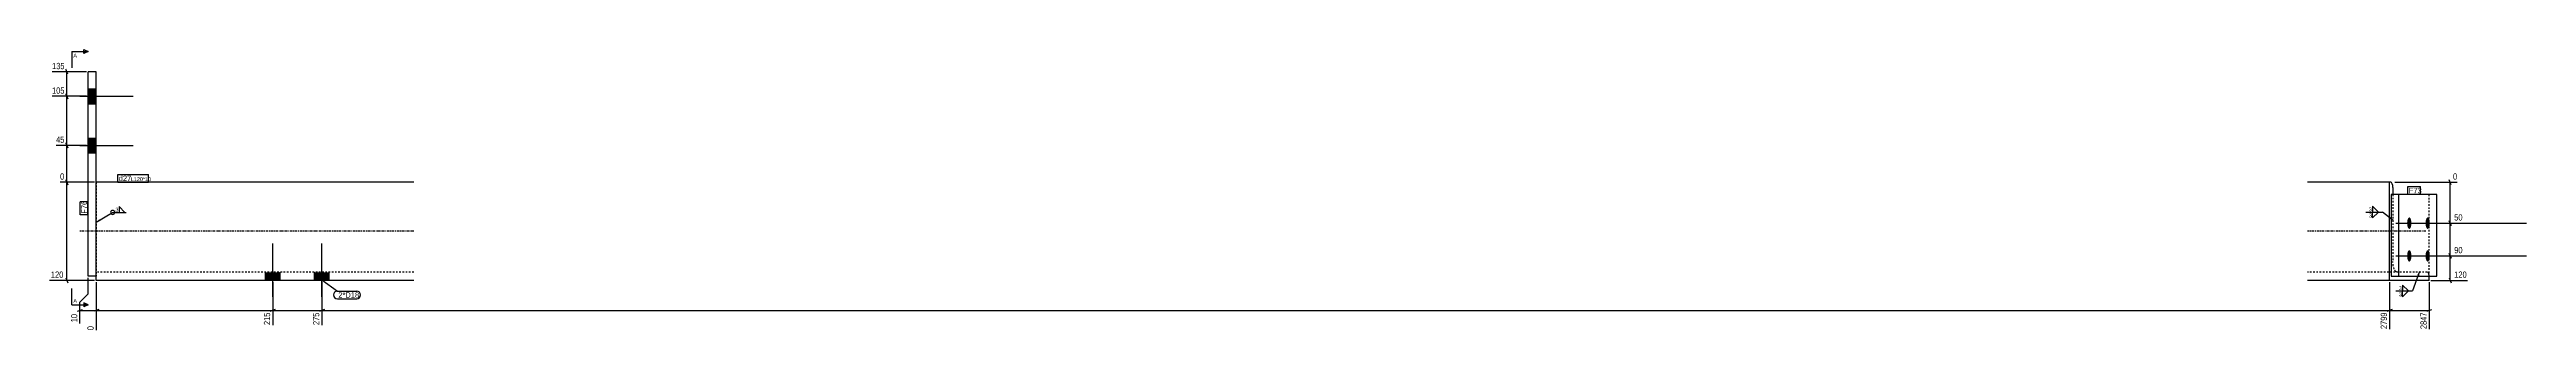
# Model space of a CAD drawing. Header units: millimetres. Extents: x 12 to 29904, y 3 to 860.
# Drawn here: x 7435 to 10458, y 3 to 348 of the extents above; entities that cross this region are included whole.
import ezdxf

# ---------------------------------------------------------------- set-up
doc = ezdxf.new("R2010")
doc.units = ezdxf.units.MM
doc.linetypes.add('DXK_LINE_DOT2', pattern=[3.9198, 1.9599, -1.9599])
doc.linetypes.add('DXK_LINE_DOT3', pattern=[5.9187, 2.979, -0.9799, 0.9799, -0.9799])
for name, color, linetype in [('MÅLSÆTNING', 7, 'Continuous'), ('STÅL', 7, 'Continuous'), ('TEKST', 7, 'Continuous')]:
    doc.layers.add(name, color=color, linetype=linetype)
doc.styles.add('Arial', font='ARIAL.TTF', dxfattribs={"height": 0.2})
doc.styles.add('Arial Narrow', font='ARIALN.TTF', dxfattribs={"height": 0.2})

msp = doc.modelspace()

# ---------------------------------------------------------------- hatches: boundary and pattern name
at = {"layer": 'STÅL', "linetype": 'Continuous'}
for points in [[(7481.8, 299.7), (7481.8, 281.7), (7491.8, 281.7), (7491.8, 299.7)], [(7481.8, 239.7), (7481.8, 221.7), (7491.8, 221.7), (7491.8, 239.7)], [(10312.1, 135.7), (10312.2, 137.1), (10312.3, 138.5), (10312.6, 139.8), (10313, 140.9), (10313.4, 141.7), (10313.9, 142.3), (10314.5, 142.6), (10315, 142.6), (10315.6, 142.3), (10316.1, 141.7), (10316.5, 140.9), (10316.9, 139.8), (10317.1, 138.5), (10317.3, 137.1), (10317.4, 135.7), (10317.3, 134.2), (10317.1, 132.8), (10316.9, 131.6), (10316.5, 130.5), (10316.1, 129.6), (10315.6, 129), (10315, 128.7), (10314.5, 128.7), (10313.9, 129), (10313.4, 129.6), (10313, 130.5), (10312.6, 131.6), (10312.3, 132.8), (10312.2, 134.2)], [(10334.6, 135.7), (10334.7, 137.1), (10334.8, 138.5), (10335.1, 139.8), (10335.5, 140.9), (10335.9, 141.7), (10336.4, 142.3), (10336.9, 142.6), (10337.5, 142.6), (10338, 142.3), (10338.5, 141.7), (10339, 140.9), (10339.3, 139.8), (10339.6, 138.5), (10339.8, 137.1), (10339.8, 135.7), (10339.8, 134.2), (10339.6, 132.8), (10339.3, 131.6), (10339, 130.5), (10338.5, 129.6), (10338, 129), (10337.5, 128.7), (10336.9, 128.7), (10336.4, 129), (10335.9, 129.6), (10335.5, 130.5), (10335.1, 131.6), (10334.8, 132.8), (10334.7, 134.2)], [(10312.1, 95.7), (10312.2, 97.1), (10312.3, 98.5), (10312.6, 99.8), (10313, 100.9), (10313.4, 101.7), (10313.9, 102.3), (10314.5, 102.6), (10315, 102.6), (10315.6, 102.3), (10316.1, 101.7), (10316.5, 100.9), (10316.9, 99.8), (10317.1, 98.5), (10317.3, 97.1), (10317.4, 95.7), (10317.3, 94.2), (10317.1, 92.8), (10316.9, 91.6), (10316.5, 90.5), (10316.1, 89.6), (10315.6, 89), (10315, 88.7), (10314.5, 88.7), (10313.9, 89), (10313.4, 89.6), (10313, 90.5), (10312.6, 91.6), (10312.3, 92.8), (10312.2, 94.2)], [(10334.6, 95.7), (10334.7, 97.1), (10334.8, 98.5), (10335.1, 99.8), (10335.5, 100.9), (10335.9, 101.7), (10336.4, 102.3), (10336.9, 102.6), (10337.5, 102.6), (10338, 102.3), (10338.5, 101.7), (10339, 100.9), (10339.3, 99.8), (10339.6, 98.5), (10339.8, 97.1), (10339.8, 95.7), (10339.8, 94.2), (10339.6, 92.8), (10339.3, 91.6), (10339, 90.5), (10338.5, 89.6), (10338, 89), (10337.5, 88.7), (10336.9, 88.7), (10336.4, 89), (10335.9, 89.6), (10335.5, 90.5), (10335.1, 91.6), (10334.8, 92.8), (10334.7, 94.2)], [(7698.2, 65.7), (7716.2, 65.7), (7716.2, 75.7), (7698.2, 75.7)], [(7758.2, 65.7), (7776.2, 65.7), (7776.2, 75.7), (7758.2, 75.7)]]:
    msp.add_hatch(color=96, dxfattribs=at).paths.add_polyline_path(points)
at = {"layer": 'TEKST', "linetype": 'Continuous'}
for points in [[(10292, 143), (10295.1, 138.9), (10290.4, 141)], [(10324.5, 72.4), (10327.4, 76.7), (10326.8, 71.5)]]:
    msp.add_hatch(color=3, dxfattribs=at).paths.add_polyline_path(points)

# ---------------------------------------------------------------- linework, layer by layer
at = {"layer": 'MÅLSÆTNING', "color": 7, "linetype": 'Continuous'}
for p, q in [((7479.8, 320.7), (7437.8, 320.7)), ((7457, 317.7), (7454.6, 323.7)), ((7455.8, 290.7), (7455.8, 320.7)), ((7479.8, 290.7), (7437.8, 290.7)), ((7479.8, 290.7), (7437.8, 290.7)), ((7454.6, 293.7), (7457, 287.7)), ((7457, 287.7), (7454.6, 293.7)), ((7455.8, 230.7), (7455.8, 290.7)), ((7479.8, 230.7), (7442.7, 230.7)), ((7479.8, 230.7), (7442.7, 230.7)), ((7454.6, 233.7), (7457, 227.7)), ((7457, 227.7), (7454.6, 233.7)), ((7455.8, 185.7), (7455.8, 230.7)), ((7489.8, 185.7), (7447.6, 185.7)), ((7489.8, 185.7), (7447.6, 185.7)), ((7454.6, 188.7), (7457, 182.7)), ((7457, 182.7), (7454.6, 188.7)), ((7455.8, 65.7), (7455.8, 185.7)), ((10297.1, 185.7), (10373, 185.7)), ((10365.9, 182.7), (10363.5, 188.7)), ((10364.7, 135.7), (10364.7, 185.7)), ((10350.5, 135.7), (10380.8, 135.7)), ((10350.5, 135.7), (10380.8, 135.7)), ((10363.5, 138.7), (10365.9, 132.7)), ((10365.9, 132.7), (10363.5, 138.7)), ((10364.7, 95.7), (10364.7, 135.7)), ((10350.5, 95.7), (10380.8, 95.7)), ((10350.5, 95.7), (10380.8, 95.7)), ((10363.5, 98.7), (10365.9, 92.7)), ((10365.9, 92.7), (10363.5, 98.7)), ((10364.7, 65.7), (10364.7, 95.7)), ((7489.8, 65.7), (7434.9, 65.7)), ((7454.6, 68.7), (7457, 62.7)), ((7481.8, 49.1), (7481.8, 68.7)), ((7491.8, 63.7), (7491.8, 4.8)), ((7491.8, 63.7), (7491.8, 4.8)), ((7707.2, 63.7), (7707.2, 11.1)), ((7767.2, 63.7), (7767.2, 11.1)), ((7767.2, 63.7), (7767.2, 11.1)), ((10290.7, 63.7), (10290.7, 6.2)), ((10339.2, 63.7), (10339.2, 6.2)), ((10341.2, 65.7), (10385.7, 65.7)), ((10363.5, 68.7), (10365.9, 62.7)), ((7468.8, 27.9), (7474.8, 30.3)), ((7471.8, 39.1), (7481.8, 49.1)), ((7471.8, 13), (7471.8, 39.1)), ((7494.8, 30.3), (7488.8, 27.9)), ((7494.8, 30.3), (7488.8, 27.9)), ((7704.2, 27.9), (7710.2, 30.3)), ((7770.2, 30.3), (7764.2, 27.9)), ((7764.2, 27.9), (7770.2, 30.3)), ((10287.7, 27.9), (10293.7, 30.3)), ((10336.2, 27.9), (10342.2, 30.3)), ((7471.8, 29.1), (7491.8, 29.1)), ((7491.8, 29.1), (7707.2, 29.1)), ((7767.2, 29.1), (10290.7, 29.1))]:
    msp.add_line(p, q, dxfattribs=at)
at = {"layer": 'STÅL', "color": 2, "linetype": 'Continuous'}
for p, q in [((7481.8, 70.7), (7481.8, 320.7)), ((7491.8, 320.7), (7481.8, 320.7)), ((7491.8, 185.7), (7491.8, 320.7)), ((7879.2, 185.7), (7491.8, 185.7)), ((7491.8, 65.7), (7491.8, 185.7)), ((10292.1, 185.7), (10190.7, 185.7)), ((10290.7, 65.7), (10290.7, 185.7)), ((10293.1, 185.2), (10292.1, 185.7)), ((10294, 183.8), (10293.1, 185.2)), ((10294.5, 181.7), (10294, 183.8)), ((10294.7, 179.2), (10294.5, 181.7)), ((10292.6, 170.7), (10292.6, 70.7)), ((10348.5, 170.7), (10292.6, 170.7)), ((10294.7, 179.2), (10294.7, 170.7)), ((10301.8, 70.7), (10301.8, 170.7)), ((10348.5, 70.7), (10348.5, 170.7)), ((7491.8, 70.7), (7481.8, 70.7)), ((7879.2, 65.7), (7491.8, 65.7)), ((10339.2, 65.7), (10190.7, 65.7)), ((10292.6, 70.7), (10348.5, 70.7)), ((10339.2, 69.2), (10339.1, 70.7)), ((10339.2, 65.7), (10339.2, 69.2))]:
    msp.add_line(p, q, dxfattribs=at)
at = {"layer": 'STÅL', "color": 96, "linetype": 'Continuous'}
for p, q in [((7471.8, 290.7), (7536.8, 290.7)), ((7481.8, 299.7), (7491.8, 299.7)), ((7481.8, 281.7), (7491.8, 281.7)), ((7471.8, 230.7), (7536.8, 230.7)), ((7481.8, 239.7), (7491.8, 239.7)), ((7481.8, 221.7), (7491.8, 221.7)), ((10298.5, 135.7), (10435.3, 135.7)), ((10321, 135.7), (10457.8, 135.7)), ((7707.2, 45.7), (7707.2, 110.7)), ((7767.2, 45.7), (7767.2, 110.7)), ((10298.5, 95.7), (10435.3, 95.7)), ((10321, 95.7), (10457.8, 95.7)), ((7698.2, 65.7), (7698.2, 75.7)), ((7716.2, 65.7), (7716.2, 75.7)), ((7758.2, 65.7), (7758.2, 75.7)), ((7776.2, 65.7), (7776.2, 75.7))]:
    msp.add_line(p, q, dxfattribs=at)
at = {"layer": 'STÅL', "color": 7, "linetype": 'DXK_LINE_DOT2'}
for p, q in [((7491.8, 185.7), (7491.8, 70.7)), ((10294.7, 170.7), (10294.7, 88.7)), ((10339.2, 70.7), (10339.2, 170.7)), ((7879.2, 75.7), (7491.8, 75.7)), ((10336.6, 75.7), (10190.7, 75.7)), ((10295.1, 83.7), (10294.7, 88.7)), ((10296.3, 79.5), (10295.1, 83.7)), ((10298, 76.7), (10296.3, 79.5)), ((10300, 75.7), (10298, 76.7)), ((10337.6, 75.2), (10336.6, 75.7)), ((10338.4, 73.8), (10337.6, 75.2)), ((10339, 71.7), (10338.4, 73.8)), ((10339.1, 70.7), (10339, 71.7))]:
    msp.add_line(p, q, dxfattribs=at)
at = {"layer": 'STÅL', "color": 7, "linetype": 'DXK_LINE_DOT3'}
for p, q in [((7879.2, 125.7), (7471.8, 125.7)), ((10334.9, 125.7), (10190.7, 125.7))]:
    msp.add_line(p, q, dxfattribs=at)

# ---------------------------------------------------------------- wipeouts: each hides what was drawn before it
at = {"color": 0}
for points in [[(7518.6, 149.4), (7518.6, 155.2), (7514.8, 155.2), (7514.8, 149.4)], [(10268.9, 149.8), (10268.9, 155.6), (10265, 155.6), (10265, 149.8)]]:
    msp.add_wipeout(points, dxfattribs=at).dxf.layer = 'TEKST'

# ---------------------------------------------------------------- next in the draw order: linework, layer by layer
at = {"layer": 'TEKST', "color": 3, "linetype": 'Continuous'}
for p, q in [((7526.8, 148.8), (7519.7, 156)), ((7519.7, 156), (7519.7, 148.8)), ((10277.1, 149.2), (10269.9, 156.4)), ((10269.9, 156.4), (10269.9, 149.2)), ((7511.7, 148.8), (7528.2, 148.8)), ((7519.7, 148.8), (7526.8, 148.8)), ((10269.9, 149.2), (10277.1, 149.2))]:
    msp.add_line(p, q, dxfattribs=at)
for start, end in [(90, 270), (270, 90)]:
    msp.add_arc((7511.7, 148.8), 2.5, start, end, dxfattribs=at)

# ---------------------------------------------------------------- next in the draw order: texts
at = {"layer": 'TEKST', "color": 3, "style": 'Arial Narrow'}
msp.add_text('3', height=4.77, dxfattribs=at).set_placement((7515.2, 149.8))

# ---------------------------------------------------------------- next in the draw order: wipeouts: each hides what was drawn before it
at = {"color": 0, "linetype": 'Continuous'}
for points in [[(7454, 322.3), (7454, 333.5), (7436.2, 333.5), (7436.2, 322.3)], [(7454, 292.3), (7454, 303.5), (7436.2, 303.5), (7436.2, 292.3)], [(7454, 232.3), (7454, 243.5), (7441.1, 243.5), (7441.1, 232.3)], [(7454, 187.3), (7454, 198.5), (7446, 198.5), (7446, 187.3)], [(10374.6, 187.3), (10374.6, 198.5), (10366.5, 198.5), (10366.5, 187.3)], [(10381, 137.3), (10381, 148.5), (10368, 148.5), (10368, 137.3)], [(10381, 97.3), (10381, 108.5), (10368, 108.5), (10368, 97.3)], [(7452.6, 67.3), (7452.6, 78.5), (7434.8, 78.5), (7434.8, 67.3)], [(10385.8, 67.3), (10385.8, 78.5), (10368, 78.5), (10368, 67.3)], [(7490.2, 11.3), (7479, 11.3), (7479, 3.2), (7490.2, 3.2)], [(7705.6, 27.3), (7694.4, 27.3), (7694.4, 9.4), (7705.6, 9.4)], [(10289.1, 27.3), (10277.9, 27.3), (10277.9, 4.6), (10289.1, 4.6)]]:
    msp.add_wipeout(points, dxfattribs=at).dxf.layer = 'MÅLSÆTNING'
at = {"color": 0}
for points in [[(7532, 187.1), (7532, 194.1), (7519.2, 194.1), (7519.2, 187.1)], [(7480.4, 160.5), (7473.4, 160.5), (7473.4, 147.2), (7480.4, 147.2)], [(10327.4, 172.1), (10327.4, 179.1), (10314.2, 179.1), (10314.2, 172.1)], [(7808.5, 44.5), (7808.5, 51.5), (7787.2, 51.5), (7787.2, 44.5)]]:
    msp.add_wipeout(points, dxfattribs=at).dxf.layer = 'TEKST'

# ---------------------------------------------------------------- next in the draw order: linework, layer by layer
at = {"layer": 'MÅLSÆTNING', "color": 7, "linetype": 'Continuous'}
for p, q in [((7707.2, 63.7), (7707.2, 11.1)), ((10290.7, 63.7), (10290.7, 6.2)), ((7710.2, 30.3), (7704.2, 27.9)), ((10293.7, 30.3), (10287.7, 27.9)), ((7707.2, 29.1), (7767.2, 29.1)), ((10290.7, 29.1), (10339.2, 29.1))]:
    msp.add_line(p, q, dxfattribs=at)

# ---------------------------------------------------------------- next in the draw order: texts
at = {"layer": 'MÅLSÆTNING', "color": 3, "linetype": 'Continuous', "style": 'Arial Narrow'}
for s, p in [('135', (7437.8, 323.9)), ('105', (7437.8, 293.9)), ('45', (7442.7, 233.9)), ('0', (7447.6, 188.9)), ('0', (10368.1, 188.9)), ('50', (10369.6, 138.9)), ('90', (10369.6, 98.9)), ('120', (7436.4, 68.9)), ('120', (10369.6, 68.9))]:
    msp.add_text(s, height=7.64, dxfattribs=at).set_placement(p)
for s, p in [('215', (7704, 11.1)), ('2799', (10287.5, 6.2))]:
    msp.add_text(s, height=7.64, rotation=90.0002, dxfattribs=at).set_placement(p)

# ---------------------------------------------------------------- next in the draw order: wipeouts: each hides what was drawn before it
at = {"color": 0, "linetype": 'Continuous'}
for points, layer in [([(7470.2, 25.8), (7459, 25.8), (7459, 12.9), (7470.2, 12.9)], 'MÅLSÆTNING'), ([(10268.9, 142.3), (10268.9, 148.1), (10265, 148.1), (10265, 142.3)], 'TEKST')]:
    msp.add_wipeout(points, dxfattribs=at).dxf.layer = layer
at = {"color": 0}
for points in [[(7532, 187.1), (7532, 194.1), (7519.2, 194.1), (7519.2, 187.1)], [(7480.4, 160.5), (7473.4, 160.5), (7473.4, 147.2), (7480.4, 147.2)], [(10327.4, 172.1), (10327.4, 179.1), (10314.2, 179.1), (10314.2, 172.1)], [(7808.5, 44.5), (7808.5, 51.5), (7787.2, 51.5), (7787.2, 44.5)]]:
    msp.add_wipeout(points, dxfattribs=at).dxf.layer = 'TEKST'

# ---------------------------------------------------------------- next in the draw order: hatches: boundary and pattern name
at = {"layer": 'TEKST', "linetype": 'Continuous'}
msp.add_hatch(color=3, dxfattribs=at).paths.add_polyline_path([(7496.8, 138.3), (7491.8, 136.8), (7495.5, 140.4)])

# ---------------------------------------------------------------- next in the draw order: linework, layer by layer
at = {"layer": 'TEKST', "color": 7, "linetype": 'Continuous'}
for p, q in [((7518, 185.9), (7518, 195.3)), ((7472.2, 146), (7472.2, 161.7)), ((7481.6, 161.7), (7472.2, 161.7)), ((7481.6, 146), (7481.6, 161.7)), ((10313, 180.3), (10328.6, 180.3)), ((10313, 170.9), (10313, 180.3)), ((10313, 170.9), (10328.6, 170.9)), ((10328.6, 170.9), (10328.6, 180.3)), ((7481.6, 146), (7472.2, 146)), ((7767.2, 66.2), (7786, 52.7)), ((7786, 52.7), (7809.7, 52.7)), ((7786, 43.3), (7809.7, 43.3))]:
    msp.add_line(p, q, dxfattribs=at)
at = {"layer": 'TEKST', "color": 3, "linetype": 'Continuous'}
for p, q in [((7491.8, 136.8), (7511.7, 148.8)), ((10261.9, 149.2), (10282, 149.2)), ((10269.9, 149.2), (10277.1, 149.2)), ((10277.1, 149.2), (10269.9, 142.1)), ((10269.9, 142.1), (10269.9, 149.2)), ((10295.1, 138.9), (10282, 149.2))]:
    msp.add_line(p, q, dxfattribs=at)
at = {"layer": 'TEKST', "color": 7, "linetype": 'Continuous'}
for centre, start, end in [((7786, 48), 90, 270), ((7809.7, 48), 270, 90)]:
    msp.add_arc(centre, 4.7, start, end, dxfattribs=at)

# ---------------------------------------------------------------- next in the draw order: texts
at = {"layer": 'MÅLSÆTNING', "color": 3, "linetype": 'Continuous', "style": 'Arial Narrow'}
for s, p in [('10', (7468.6, 14.5)), ('0', (7488.6, 4.8))]:
    msp.add_text(s, height=7.64, rotation=90.0002, dxfattribs=at).set_placement(p)
at = {"layer": 'TEKST', "color": 3, "style": 'Arial Narrow'}
msp.add_text('F76', height=6.68, rotation=90.0002, dxfattribs=at).set_placement((7480.4, 147.2))
for s, height, p in [('3', 4.77, (10265.4, 150.2)), ('F73', 6.68, (10314.2, 172.1)), ('2*D18', 6.68, (7787.2, 44.5))]:
    msp.add_text(s, height=height, dxfattribs=at).set_placement(p)
at = {"layer": 'TEKST', "color": 3, "linetype": 'Continuous', "style": 'Arial Narrow'}
msp.add_text('3', height=4.77, dxfattribs=at).set_placement((10265.4, 142.7))

# ---------------------------------------------------------------- next in the draw order: wipeouts: each hides what was drawn before it
at = {"color": 0, "linetype": 'Continuous'}
for points, layer in [([(7765.6, 27.3), (7754.4, 27.3), (7754.4, 9.4), (7765.6, 9.4)], 'MÅLSÆTNING'), ([(10337.6, 27.3), (10326.4, 27.3), (10326.4, 4.6), (10337.6, 4.6)], 'MÅLSÆTNING'), ([(7468.3, 338), (7468.3, 343), (7463.8, 343), (7463.8, 338)], 'TEKST')]:
    msp.add_wipeout(points, dxfattribs=at).dxf.layer = layer
at = {"color": 0}
for points in [[(7554.5, 187.1), (7554.5, 192.1), (7534.1, 192.1), (7534.1, 187.1)], [(10305.4, 53.5), (10305.4, 59.3), (10301.6, 59.3), (10301.6, 53.5)]]:
    msp.add_wipeout(points, dxfattribs=at).dxf.layer = 'TEKST'

# ---------------------------------------------------------------- next in the draw order: hatches: boundary and pattern name
at = {"layer": 'TEKST', "linetype": 'Continuous'}
msp.add_hatch(color=30, dxfattribs=at).paths.add_polyline_path([(7476.8, 343), (7476.8, 345.5), (7481.8, 345.5)])

# ---------------------------------------------------------------- next in the draw order: linework, layer by layer
at = {"layer": 'TEKST', "color": 7, "linetype": 'Continuous'}
for q in [(7461.8, 325.5), (7481.8, 345.5)]:
    msp.add_line((7461.8, 345.5), q, dxfattribs=at)
at = {"layer": 'TEKST', "color": 30, "linetype": 'Continuous'}
for p, q in [((7476.8, 343), (7476.8, 348)), ((7476.8, 348), (7481.8, 345.5)), ((7481.8, 345.5), (7476.8, 343))]:
    msp.add_line(p, q, dxfattribs=at)
at = {"layer": 'TEKST', "color": 3, "linetype": 'Continuous'}
for p, q in [((10313.6, 52.9), (10306.5, 60)), ((10306.5, 60), (10306.5, 52.9)), ((10306.5, 52.9), (10313.6, 52.9))]:
    msp.add_line(p, q, dxfattribs=at)

# ---------------------------------------------------------------- next in the draw order: texts
at = {"layer": 'MÅLSÆTNING', "color": 3, "linetype": 'Continuous', "style": 'Arial Narrow'}
for s, p in [('275', (7764, 11.1)), ('2847', (10336, 6.2))]:
    msp.add_text(s, height=7.64, rotation=90.0002, dxfattribs=at).set_placement(p)
at = {"layer": 'TEKST', "color": 3, "linetype": 'Continuous', "style": 'Arial'}
msp.add_text('A', height=4.78, dxfattribs=at).set_placement((7463.8, 338))

# ---------------------------------------------------------------- next in the draw order: wipeouts: each hides what was drawn before it
at = {"color": 0}
msp.add_wipeout([(7554.5, 187.1), (7554.5, 192.1), (7534.1, 192.1), (7534.1, 187.1)], dxfattribs=at).dxf.layer = 'TEKST'
at = {"color": 0, "linetype": 'Continuous'}
msp.add_wipeout([(7468.3, 38.3), (7468.3, 43.3), (7463.8, 43.3), (7463.8, 38.3)], dxfattribs=at).dxf.layer = 'TEKST'

# ---------------------------------------------------------------- next in the draw order: hatches: boundary and pattern name
at = {"layer": 'TEKST', "linetype": 'Continuous'}
msp.add_hatch(color=30, dxfattribs=at).paths.add_polyline_path([(7476.8, 35.8), (7476.8, 38.3), (7481.8, 35.8)])

# ---------------------------------------------------------------- next in the draw order: linework, layer by layer
at = {"layer": 'TEKST', "color": 7, "linetype": 'Continuous'}
for p, q in [((7518, 195.3), (7555.7, 195.3)), ((7518, 185.9), (7555.7, 185.9)), ((7555.7, 185.9), (7555.7, 195.3)), ((7461.8, 35.8), (7461.8, 55.8)), ((7461.8, 35.8), (7481.8, 35.8))]:
    msp.add_line(p, q, dxfattribs=at)
at = {"layer": 'TEKST', "color": 30, "linetype": 'Continuous'}
for p, q in [((7481.8, 35.8), (7476.8, 38.3)), ((7476.8, 38.3), (7476.8, 33.3)), ((7481.8, 35.8), (7476.8, 33.3))]:
    msp.add_line(p, q, dxfattribs=at)

# ---------------------------------------------------------------- next in the draw order: texts
at = {"layer": 'TEKST', "color": 3, "style": 'Arial Narrow'}
for s, height, p in [('d27', 6.68, (7519.2, 187.1)), ('L120*10', 4.77, (7534.1, 187.1))]:
    msp.add_text(s, height=height, dxfattribs=at).set_placement(p)
at = {"layer": 'TEKST', "color": 3, "linetype": 'Continuous', "style": 'Arial'}
msp.add_text('A', height=4.78, dxfattribs=at).set_placement((7463.8, 38.3))

# ---------------------------------------------------------------- next in the draw order: wipeouts: each hides what was drawn before it
at = {"color": 0, "linetype": 'Continuous'}
msp.add_wipeout([(10305.4, 46), (10305.4, 51.8), (10301.6, 51.8), (10301.6, 46)], dxfattribs=at).dxf.layer = 'TEKST'

# ---------------------------------------------------------------- next in the draw order: linework, layer by layer
at = {"layer": 'TEKST', "color": 3, "linetype": 'Continuous'}
for p, q in [((10327.4, 76.7), (10318.5, 52.9)), ((10298.5, 52.9), (10318.5, 52.9)), ((10306.5, 52.9), (10313.6, 52.9)), ((10313.6, 52.9), (10306.5, 45.7)), ((10306.5, 45.7), (10306.5, 52.9))]:
    msp.add_line(p, q, dxfattribs=at)

# ---------------------------------------------------------------- next in the draw order: texts
at = {"layer": 'TEKST', "color": 3, "style": 'Arial Narrow'}
msp.add_text('3', height=4.77, dxfattribs=at).set_placement((10302, 53.9))
at = {"layer": 'TEKST', "color": 3, "linetype": 'Continuous', "style": 'Arial Narrow'}
msp.add_text('3', height=4.77, dxfattribs=at).set_placement((10302, 46.4))

doc.saveas('drawing.dxf')
